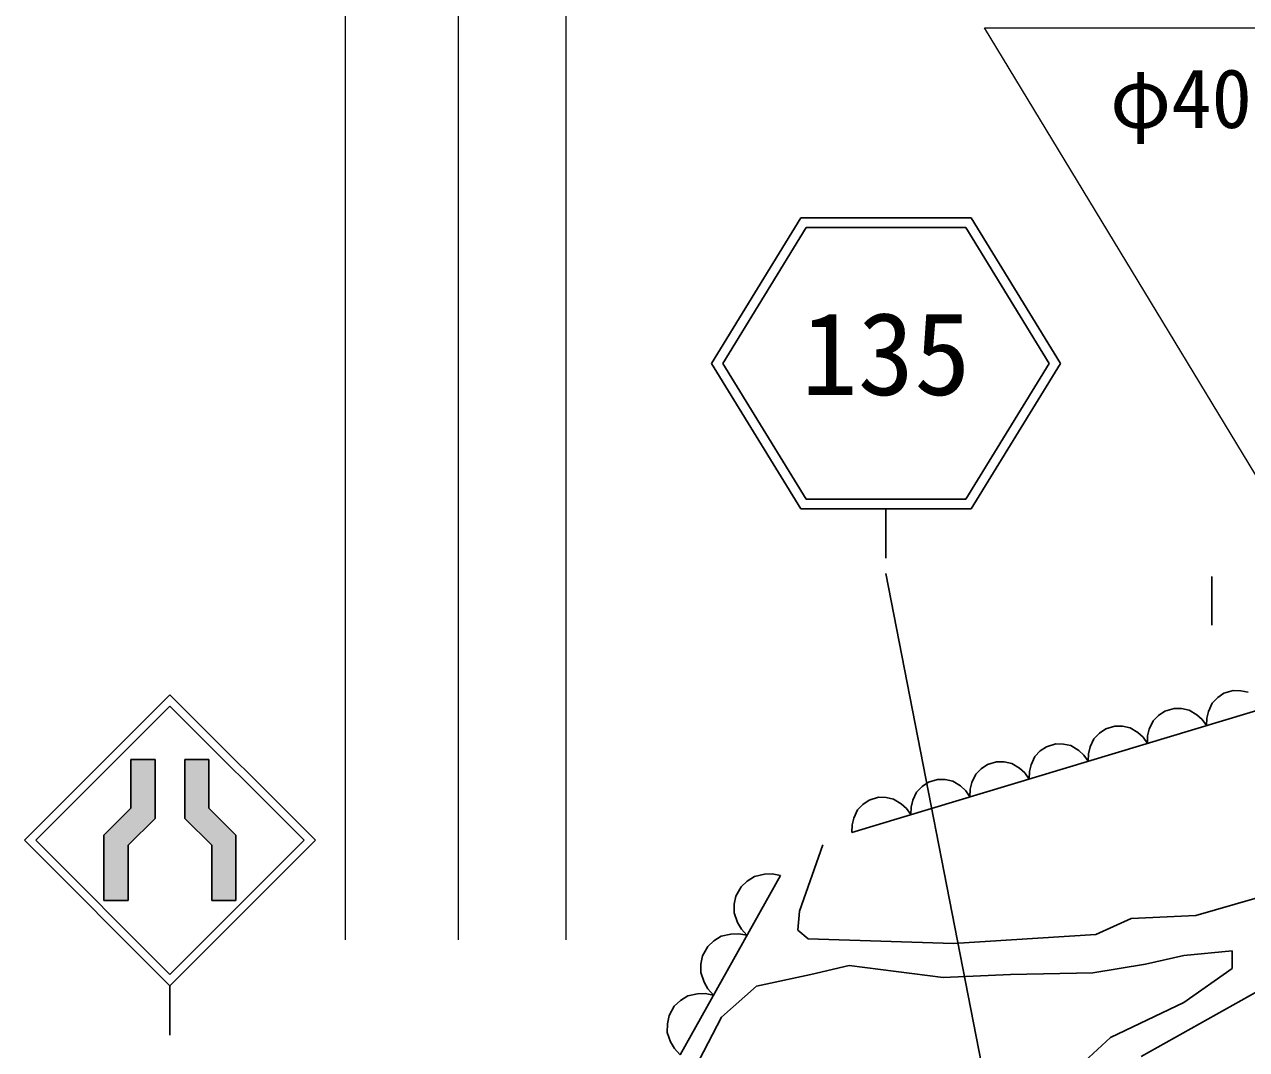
# Model space of a CAD drawing. Units: millimetres, scale not verified. Extents: x 40000 to 680000, y 20000 to 380000.
# Drawn here: x 359883 to 397682, y 289544 to 321234 of the extents above; entities that cross this region are included whole.
import ezdxf
from ezdxf.enums import TextEntityAlignment as Align

# ---------------------------------------------------------------- set-up
doc = ezdxf.new("R2010")
doc.units = ezdxf.units.MM
doc.header["$LTSCALE"] = 1000
for name, color, linetype, lineweight in [('M-BGD', 7, 'Continuous', 25), ('M-STR-HTXT', 7, 'Continuous', 13), ('M-STR-STRC', 7, 'Continuous', 25)]:
    doc.layers.add(name, color=color, linetype=linetype, lineweight=lineweight)
doc.styles.add('ＭＳ ゴシック', font='')
doc.styles.get('ＭＳ ゴシック').set_extended_font_data('MS Gothic')

msp = doc.modelspace()

# ---------------------------------------------------------------- hatches: boundary and pattern name
at = {"layer": 'M-STR-STRC'}
for points in [[(363174, 297002), (363174, 298513), (363924, 298513), (363924, 296691), (363091, 295858), (363091, 294149), (362341, 294149), (362341, 296168)], [(364841, 298513), (365591, 298513), (365591, 297002), (366424, 296168), (366424, 294150), (365674, 294150), (365674, 295858), (364841, 296691)]]:
    msp.add_hatch(color=256, dxfattribs=at).paths.add_polyline_path(points)

# ---------------------------------------------------------------- linework, layer by layer
at = {"layer": 'M-BGD'}
for p, q in [((396606, 304163), (396606, 302663)), ((385469, 296257), (405585, 302307)), ((396983, 300557), (396789, 300424)), ((397266, 300642), (396983, 300557)), ((397502, 300638), (397266, 300642)), ((397736, 300589), (397502, 300638)), ((396620, 300254), (396503, 299999)), ((396789, 300424), (396620, 300254)), ((394960, 299874), (394792, 299704)), ((395154, 300007), (394960, 299874)), ((395438, 300092), (395154, 300007)), ((395673, 300088), (395438, 300092)), ((395907, 300039), (395673, 300088)), ((396146, 299892), (395907, 300039)), ((396309, 299746), (396146, 299892)), ((396441, 299557), (396309, 299746)), ((396451, 299789), (396441, 299557)), ((396503, 299999), (396451, 299789)), ((393326, 299457), (393131, 299324)), ((393609, 299542), (393326, 299457)), ((393845, 299538), (393609, 299542)), ((394079, 299489), (393845, 299538)), ((394317, 299342), (394079, 299489)), ((394674, 299449), (394623, 299239)), ((394792, 299704), (394674, 299449)), ((391780, 298992), (391497, 298907)), ((392016, 298988), (391780, 298992)), ((392250, 298939), (392016, 298988)), ((392963, 299154), (392845, 298899)), ((393131, 299324), (392963, 299154)), ((394481, 299196), (394317, 299342)), ((394613, 299007), (394481, 299196)), ((394623, 299239), (394613, 299007)), ((391303, 298774), (391135, 298604)), ((391497, 298907), (391303, 298774)), ((392489, 298792), (392250, 298939)), ((392652, 298646), (392489, 298792)), ((392784, 298457), (392652, 298646)), ((392794, 298689), (392784, 298457)), ((392845, 298899), (392794, 298689)), ((389668, 298357), (389474, 298224)), ((389952, 298442), (389668, 298357)), ((390187, 298438), (389952, 298442)), ((390421, 298389), (390187, 298438)), ((390660, 298242), (390421, 298389)), ((390824, 298096), (390660, 298242)), ((391017, 298349), (390965, 298139)), ((391135, 298604), (391017, 298349)), ((388123, 297892), (387840, 297807)), ((388359, 297888), (388123, 297892)), ((388593, 297839), (388359, 297888)), ((389306, 298054), (389188, 297799)), ((389474, 298224), (389306, 298054)), ((390955, 297907), (390824, 298096)), ((390965, 298139), (390955, 297907)), ((387477, 297504), (387359, 297249)), ((387645, 297674), (387477, 297504)), ((387840, 297807), (387645, 297674)), ((388832, 297692), (388593, 297839)), ((388995, 297546), (388832, 297692)), ((389127, 297357), (388995, 297546)), ((389137, 297589), (389127, 297357)), ((389188, 297799), (389137, 297589)), ((385817, 297124), (385649, 296954)), ((386011, 297257), (385817, 297124)), ((386294, 297342), (386011, 297257)), ((386530, 297338), (386294, 297342)), ((386764, 297289), (386530, 297338)), ((387003, 297142), (386764, 297289)), ((387166, 296996), (387003, 297142)), ((387359, 297249), (387308, 297039)), ((385649, 296954), (385531, 296699)), ((387298, 296807), (387166, 296996)), ((387308, 297039), (387298, 296807)), ((385479, 296489), (385469, 296257)), ((385531, 296699), (385479, 296489)), ((384579, 295868), (383853, 293824)), ((380159, 289382), (383263, 294921)), ((382465, 294895), (382241, 294754)), ((382769, 294961), (382465, 294895)), ((383012, 294971), (382769, 294961)), ((383263, 294921), (383012, 294971)), ((396112, 293688), (400381, 294914)), ((382050, 294576), (381890, 294290)), ((382241, 294754), (382050, 294576)), ((381890, 294290), (381837, 294034)), ((381837, 294034), (381834, 293769)), ((381834, 293769), (381937, 293475)), ((383853, 293824), (383807, 293234)), ((381937, 293475), (382057, 293268)), ((393025, 293098), (394115, 293597)), ((394115, 293597), (396112, 293688)), ((394426, 289333), (401778, 293453)), ((381431, 293048), (381206, 292907)), ((381735, 293115), (381431, 293048)), ((381977, 293125), (381735, 293115)), ((382228, 293075), (381977, 293125)), ((382057, 293268), (382228, 293075)), ((383807, 293234), (384125, 292962)), ((384125, 292962), (388620, 292825)), ((388620, 292825), (393025, 293098)), ((381015, 292729), (380855, 292443)), ((381206, 292907), (381015, 292729)), ((395741, 292456), (397239, 292592)), ((397239, 292592), (397239, 292047)), ((380803, 292187), (380800, 291922)), ((380855, 292443), (380803, 292187)), ((394560, 292183), (395741, 292456)), ((380800, 291922), (380902, 291628)), ((382528, 291502), (384208, 291865)), ((384208, 291865), (385388, 292138)), ((385388, 292138), (388294, 291775)), ((388294, 291775), (390383, 291865)), ((390383, 291865), (392926, 291911)), ((392926, 291911), (394560, 292183)), ((397239, 292047), (395741, 291003)), ((380902, 291628), (381023, 291421)), ((381438, 290549), (382528, 291502)), ((380172, 291061), (379981, 290883)), ((380396, 291202), (380172, 291061)), ((380700, 291268), (380396, 291202)), ((380942, 291278), (380700, 291268)), ((381194, 291228), (380942, 291278)), ((381023, 291421), (381194, 291228)), ((379981, 290883), (379821, 290597)), ((395741, 291003), (393470, 289913)), ((379167, 286144), (381438, 290549)), ((379768, 290341), (379765, 290076)), ((379821, 290597), (379768, 290341)), ((379765, 290076), (379867, 289782)), ((379867, 289782), (379988, 289575)), ((379988, 289575), (380159, 289382)), ((393470, 289913), (391745, 288324))]:
    msp.add_line(p, q, dxfattribs=at)
at = {"layer": 'M-STR-HTXT'}
for p, q in [((369799, 336994), (369799, 292933)), ((373306, 292933), (373306, 334452)), ((376623, 334452), (376623, 292933)), ((389575, 321131), (405964, 321135)), ((404831, 295974), (389575, 321131))]:
    msp.add_line(p, q, dxfattribs=at)
at = {"layer": 'M-STR-STRC'}
for p, q in [((383893, 315257), (381129, 310757)), ((383893, 315257), (389165, 315257)), ((391929, 310757), (389165, 315257)), ((384061, 314957), (381481, 310757)), ((384061, 314957), (388997, 314957)), ((391577, 310757), (388997, 314957)), ((381129, 310757), (383893, 306257)), ((381481, 310757), (384061, 306557)), ((388997, 306557), (391577, 310757)), ((389165, 306257), (391929, 310757)), ((384061, 306557), (388997, 306557)), ((383893, 306257), (389165, 306257)), ((386529, 306257), (386529, 304732)), ((390129, 285822), (386529, 304257)), ((359883, 296014), (364383, 300514)), ((368883, 296013), (364383, 300514)), ((360237, 296014), (364383, 300160)), ((368530, 296013), (364383, 300160)), ((363174, 298513), (363174, 297002)), ((363174, 298513), (363924, 298513)), ((363924, 298513), (363924, 296691)), ((364841, 298513), (364841, 296691)), ((364841, 298513), (365591, 298513)), ((365591, 298513), (365591, 297002)), ((362341, 296168), (363174, 297002)), ((366424, 296168), (365591, 297002)), ((363091, 295858), (363924, 296691)), ((365674, 295858), (364841, 296691)), ((359883, 296014), (364383, 291513)), ((360237, 296014), (364383, 291866)), ((362341, 296168), (362341, 294149)), ((364383, 291866), (368530, 296013)), ((364383, 291513), (368883, 296013)), ((366424, 296168), (366424, 294150)), ((363091, 295858), (363091, 294149)), ((365674, 295858), (365674, 294150)), ((362341, 294149), (363091, 294149)), ((365674, 294150), (366424, 294150)), ((364383, 291513), (364383, 289986))]:
    msp.add_line(p, q, dxfattribs=at)

# ---------------------------------------------------------------- texts
at = {"layer": 'M-STR-HTXT', "style": 'ＭＳ ゴシック'}
msp.add_text('φ400 L=11.00', height=1833, dxfattribs=at).set_placement((393458, 317483), align=Align.BOTTOM_LEFT)
at = {"layer": 'M-STR-STRC', "style": 'ＭＳ ゴシック'}
msp.add_text('135', height=2566, dxfattribs=at).set_placement((386529, 309007), align=Align.BOTTOM_CENTER)

doc.saveas('drawing.dxf')
